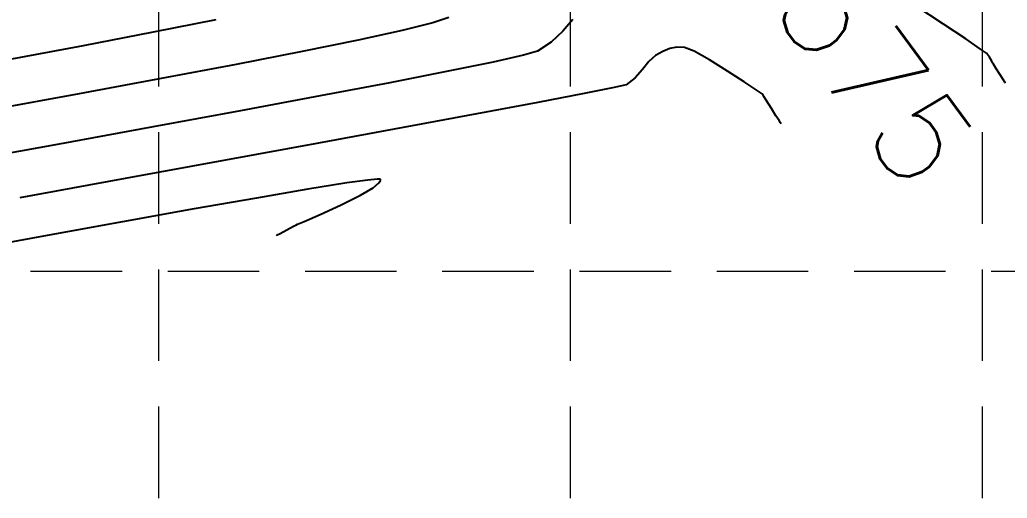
# Model space of a CAD drawing. Header units: inches. Extents: x 2547543 to 2548696, y 7125653 to 7126375.
# Drawn here: x 2548365.51 to 2548408.69, y 7125770.37 to 7125791.3 of the extents above; entities that cross this region are included whole.
import ezdxf

# ---------------------------------------------------------------- set-up
doc = ezdxf.new("R2010")
doc.units = ezdxf.units.IN
doc.header["$MEASUREMENT"] = 0
doc.linetypes.add('HIDDEN', pattern=[0.375, 0.25, -0.125])
for name, color, linetype in [('CONT-MJR', 6, 'Continuous'), ('CONT-MNR', 14, 'Continuous'), ('GRID', 254, 'HIDDEN')]:
    doc.layers.add(name, color=color, linetype=linetype)
doc.styles.add('L80', font='simplex', dxfattribs={"height": 3.2})

msp = doc.modelspace()

# ---------------------------------------------------------------- linework, layer by layer
at = {"layer": 'CONT-MJR', "color": 35, "extrusion": (0.7599004659946771, -0.6500394463269692, 0), "elevation": -2695522.9220565}
msp.add_lwpolyline([(7071445.971670741, 575), (7071445.28788818, 575)], dxfattribs=at)
at = {"layer": 'CONT-MJR', "color": 35, "extrusion": (-0.6821724781761066, 0.731191295092515, 0), "elevation": 3471875.188154344}
msp.add_lwpolyline([(-6724378.407020696, 575), (-6724377.710440373, 575)], dxfattribs=at)
at = {"layer": 'CONT-MJR', "color": 35, "extrusion": (0.5495694996929248, -0.8354480025754257, 0), "elevation": -4552710.563376928}
msp.add_lwpolyline([(6045163.309696876, 575.0000000000009), (6045162.591926354, 575.0000000000009)], dxfattribs=at)
at = {"layer": 'CONT-MJR', "color": 35, "extrusion": (-0.2829051596452388, 0.9591478877869158, 0), "elevation": 6113734.202639627}
msp.add_lwpolyline([(-4460203.844689615, 575.0000000000009), (-4460203.214945534, 575.0000000000009)], dxfattribs=at)
at = {"layer": 'CONT-MJR', "color": 35, "elevation": 575}
msp.add_lwpolyline([(2548386.215156381, 7125789.451553178), (2548384.239673158, 7125789.04651194)], dxfattribs=at)
at = {"layer": 'CONT-MJR', "color": 35, "extrusion": (-0.2191018753909472, 0.9757019873917292, 0), "elevation": 6394290.730654256}
msp.add_lwpolyline([(-4047740.687223569, 575.0000000000009), (-4047739.327246098, 575.0000000000009)], dxfattribs=at)
at = {"layer": 'CONT-MJR', "color": 35, "extrusion": (0.1922015493112534, -0.9813554730281754, 0), "elevation": -6503128.681333153}
msp.add_lwpolyline([(3870458.515786753, 575), (3870455.917677015, 575)], dxfattribs=at)
at = {"layer": 'CONT-MJR', "color": 35, "extrusion": (0.1871359453090487, -0.9823340256619889, 0), "elevation": -6523010.732971996}
msp.add_lwpolyline([(3836853.220308417, 575.0000000000005), (3836850.115976688, 575.0000000000005)], dxfattribs=at)
at = {"layer": 'CONT-MJR', "color": 35, "extrusion": (0.1837973364060088, -0.9829641596365843, 0), "elevation": -6536008.973682808}
msp.add_lwpolyline([(3814665.716793014, 575), (3814662.181620739, 575)], dxfattribs=at)
at = {"layer": 'CONT-MJR', "color": 35, "extrusion": (0.1814193304739749, -0.983405830026635, 0), "elevation": -6545216.274207053}
msp.add_lwpolyline([(3798842.558965147, 575.0000000000009), (3798838.668363757, 575.0000000000009)], dxfattribs=at)
at = {"layer": 'CONT-MJR', "color": 35, "extrusion": (0.1796279662136228, -0.9837346155106862, 0), "elevation": -6552124.190746807}
msp.add_lwpolyline([(3786911.65640698, 575), (3786907.485802474, 575)], dxfattribs=at)
at = {"layer": 'CONT-MJR', "color": 35, "extrusion": (0.178218289698529, -0.9839909761867388, 0), "elevation": -6557543.335473156}
msp.add_lwpolyline([(3777515.733969609, 575.0000000000005), (3777511.358795915, 575.0000000000005)], dxfattribs=at)
at = {"layer": 'CONT-MNR', "color": 35, "extrusion": (-0.5504645258906607, -0.8348585543287977, 0), "elevation": -7351834.708537477}
msp.add_lwpolyline([(-1794936.766926468, 574), (-1794938.238269808, 574)], dxfattribs=at)
at = {"layer": 'CONT-MNR', "color": 35}
for points, elevation in [([(2548374.08205343, 7125791.301998504), (2548371.351145444, 7125790.755047257)], 573), ([(2548406.869255941, 7125790.460541716), (2548405.892913749, 7125791.112843769)], 574), ([(2548393.931572854, 7125790.038185308), (2548393.62811918, 7125789.914200375)], 576), ([(2548394.242410863, 7125790.101923969), (2548393.931572854, 7125790.038185308)], 576), ([(2548394.997438065, 7125789.921113532), (2548394.581139443, 7125790.093245832)], 576), ([(2548393.011057736, 7125789.478412054), (2548392.732781277, 7125789.123695568)], 576), ([(2548393.311543604, 7125789.742139693), (2548393.011057736, 7125789.478412054)], 576), ([(2548407.910293926, 7125789.66514981), (2548407.778580709, 7125789.835596292)], 574), ([(2548374.968488264, 7125789.344906321), (2548371.69447825, 7125788.724029724)], 574), ([(2548408.079696354, 7125789.360004761), (2548408.048171854, 7125789.409795549)], 574), ([(2548392.421570127, 7125788.75656475), (2548392.022280188, 7125788.455594111)], 576), ([(2548408.579291396, 7125788.570928618), (2548408.509627463, 7125788.680958029)], 574), ([(2548408.604204179, 7125788.531580585), (2548408.579291396, 7125788.570928618)], 574), ([(2548368.10536947, 7125788.058428209), (2548364.268079738, 7125787.358920081)], 574), ([(2548398.372585378, 7125787.424186569), (2548398.148696388, 7125787.777803889)], 576), ([(2548388.159022405, 7125787.681223696), (2548385.491347053, 7125787.179716446)], 576), ([(2548398.574922484, 7125787.104608971), (2548398.372585378, 7125787.424186569)], 576), ([(2548398.802397229, 7125786.745328195), (2548398.77655772, 7125786.786139931)], 576), ([(2548374.502612135, 7125785.151877426), (2548370.119240261, 7125784.350738205)], 576), ([(2548380.725888981, 7125784.289923161), (2548379.807723446, 7125784.159648019)], 577), ([(2548381.280193882, 7125784.320773412), (2548381.260679319, 7125784.330186689)], 577), ([(2548381.282762842, 7125784.273766766), (2548381.280193882, 7125784.320773412)], 577), ([(2548380.414957162, 7125783.623036128), (2548380.964772205, 7125783.951451213)], 577), ([(2548373.135025154, 7125783.022673568), (2548370.006459033, 7125782.461035492)], 577), ([(2548377.580015738, 7125782.321258634), (2548377.654674406, 7125782.361602937)], 577), ([(2548377.654674406, 7125782.361602937), (2548377.944408814, 7125782.482205325)], 577), ([(2548376.73681798, 7125781.865608577), (2548376.772983823, 7125781.885151998)], 577), ([(2548376.772983823, 7125781.885151998), (2548376.872791337, 7125781.93908632)], 577)]:
    msp.add_lwpolyline(points, dxfattribs=dict(at, elevation=elevation))
at = {"layer": 'CONT-MNR', "color": 35, "extrusion": (0.2409622706525838, -0.9705344837366424, 0), "elevation": -6301761.756571793}
msp.add_lwpolyline([(4190340.956770302, 574), (4190339.571516247, 574)], dxfattribs=at)
at = {"layer": 'CONT-MNR', "color": 35, "extrusion": (0.3203903296034129, -0.9472856151639887, 0), "elevation": -5933682.013466164}
msp.add_lwpolyline([(4697082.416077245, 574), (4697081.68266697, 574)], dxfattribs=at)
at = {"layer": 'CONT-MNR', "color": 35, "extrusion": (-0.1887830737955841, 0.982018813999147, 0), "elevation": 6516571.209235754}
msp.add_lwpolyline([(-3847777.293843232, 573.0000000000009), (-3847774.165243249, 573.0000000000009)], dxfattribs=at)
at = {"layer": 'CONT-MNR', "color": 35, "extrusion": (-0.2138011581044148, 0.9768772004674954, 0), "elevation": 6416175.525881249}
msp.add_lwpolyline([(-4012958.831372216, 574.0000000000009), (-4012956.858548157, 574.0000000000009)], dxfattribs=at)
at = {"layer": 'CONT-MNR', "color": 35, "extrusion": (0.2001095457823564, -0.9797735297949108, 0), "elevation": -6471705.596789712}
msp.add_lwpolyline([(3922774.247387544, 574), (3922771.753893924, 574)], dxfattribs=at)
at = {"layer": 'CONT-MNR', "color": 35, "extrusion": (-0.5616894003202069, -0.8273481839998965, 0), "elevation": -7326922.923257243}
msp.add_lwpolyline([(-1894060.386556731, 574.0000000000009), (-1894061.175217363, 574.0000000000009)], dxfattribs=at)
at = {"layer": 'CONT-MNR', "color": 35, "extrusion": (0.1832652358488053, -0.9830635042199877, 0), "elevation": -6538076.935727421}
msp.add_lwpolyline([(3811117.465293189, 573), (3811114.05360936, 573)], dxfattribs=at)
at = {"layer": 'CONT-MNR', "color": 35, "extrusion": (0.1918509855668815, -0.981424067025573, 0), "elevation": -6504512.910347013}
msp.add_lwpolyline([(3868129.181373907, 574.0000000000009), (3868126.234642181, 574.0000000000009)], dxfattribs=at)
at = {"layer": 'CONT-MNR', "color": 35, "extrusion": (0.4775320422683703, -0.878614334396497, 0), "elevation": -5043881.54877498}
msp.add_lwpolyline([(5641848.181853667, 576), (5641847.821541343, 576)], dxfattribs=at)
at = {"layer": 'CONT-MNR', "color": 35, "extrusion": (-0.02561133095070392, -0.9996719760636155, 0), "elevation": -7188720.440540142}
msp.add_lwpolyline([(2365057.678354111, 576.0000000000009), (2365057.339514384, 576.0000000000009)], dxfattribs=at)
at = {"layer": 'CONT-MNR', "color": 35, "extrusion": (-0.4928134081735167, -0.870135015227179, 0), "elevation": -7456282.545573596}
msp.add_lwpolyline([(-1294236.32521305, 576), (-1294237.097051817, 576)], dxfattribs=at)
at = {"layer": 'CONT-MNR', "color": 35, "extrusion": (-0.5781091451936743, -0.8159594452198217, 0), "elevation": -7287613.363486398}
msp.add_lwpolyline([(-2040086.873481752, 574), (-2040087.188237377, 574)], dxfattribs=at)
at = {"layer": 'CONT-MNR', "color": 35, "extrusion": (0.5260486689980611, 0.8504544654744123, 0), "elevation": 7400739.684734046}
msp.add_lwpolyline([(1581216.709789872, 576), (1581217.626934705, 576)], dxfattribs=at)
at = {"layer": 'CONT-MNR', "color": 35, "extrusion": (0.8707615486952771, 0.4917055270319854, 0), "elevation": 5722845.781496396}
msp.add_lwpolyline([(4951797.190266893, 574), (4951797.389879093, 574)], dxfattribs=at)
at = {"layer": 'CONT-MNR', "color": 35, "extrusion": (0.8989765449244198, 0.4379967713074523, 0), "elevation": 5412031.816710405}
msp.add_lwpolyline([(5289723.046403826, 574), (5289723.137106562, 574)], dxfattribs=at)
at = {"layer": 'CONT-MNR', "color": 35, "extrusion": (0.7628101877867024, -0.6466224689947109, 0), "elevation": -2663755.417652532}
msp.add_lwpolyline([(7083472.540413866, 576), (7083472.059126616, 576)], dxfattribs=at)
at = {"layer": 'CONT-MNR', "color": 35, "extrusion": (-0.5421622457587126, -0.8402738239846993, 0), "elevation": -7369258.362798447}
msp.add_lwpolyline([(-1721982.086983167, 576), (-1721982.969381902, 576)], dxfattribs=at)
at = {"layer": 'CONT-MNR', "color": 35, "extrusion": (0.8448932055280941, 0.5349350159154493, 0), "elevation": 5964966.916152637}
msp.add_lwpolyline([(4657298.085097633, 574.0000000000009), (4657298.297620981, 574.0000000000009)], dxfattribs=at)
at = {"layer": 'CONT-MNR', "color": 35, "extrusion": (0.8448932073109884, 0.5349350130994898, 0), "elevation": 5964966.900630241}
msp.add_lwpolyline([(4657297.765563723, 574), (4657298.104978374, 574)], dxfattribs=at)
at = {"layer": 'CONT-MNR', "color": 35, "extrusion": (0.1823413382863402, -0.9832352904325325, 0), "elevation": -6541653.440410041}
msp.add_lwpolyline([(3804974.83543566, 574.0000000000009), (3804971.185130575, 574.0000000000009)], dxfattribs=at)
at = {"layer": 'CONT-MNR', "color": 35, "extrusion": (-0.5521277356028378, -0.8337595358243783, 0), "elevation": -7348234.948940225}
msp.add_lwpolyline([(-1809594.387489512, 576), (-1809595.054353088, 576)], dxfattribs=at)
at = {"layer": 'CONT-MNR', "color": 35, "extrusion": (0.8448932054591409, 0.5349350160243559, 0), "elevation": 5964966.916752957}
msp.add_lwpolyline([(4657297.493144922, 574), (4657297.744914094, 574)], dxfattribs=at)
at = {"layer": 'CONT-MNR', "color": 35, "extrusion": (0.1961176061022926, -0.980580381496951, 0), "elevation": -6487623.801208954}
msp.add_lwpolyline([(3896395.265704207, 576), (3896393.924426913, 576)], dxfattribs=at)
at = {"layer": 'CONT-MNR', "color": 35, "extrusion": (-0.2297495319883718, 0.9732497893917698, 0), "elevation": 6349680.239215499}
msp.add_lwpolyline([(-4117368.56169275, 576), (-4117368.032169491, 576)], dxfattribs=at)
at = {"layer": 'CONT-MNR', "color": 35, "extrusion": (0.561715279498865, 0.8273306139491711, 0), "elevation": 7326856.688487086}
msp.add_lwpolyline([(1894296.374476671, 576.0000000000005), (1894296.644781952, 576.0000000000005)], dxfattribs=at)
at = {"layer": 'CONT-MNR', "color": 35, "extrusion": (0.1882727158693783, -0.9821167875864705, 0), "elevation": -6518563.746718149}
msp.add_lwpolyline([(3844408.26139677, 576), (3844406.19171503, 576)], dxfattribs=at)
at = {"layer": 'CONT-MNR', "color": 35, "extrusion": (0.8290367755796808, 0.5591940850334939, 0), "elevation": 6097414.17031399}
msp.add_lwpolyline([(4482491.214642385, 576.0000000000005), (4482491.285394496, 576.0000000000005)], dxfattribs=at)
at = {"layer": 'CONT-MNR', "color": 35, "extrusion": (0.8598393423944164, 0.5105646925422258, 0), "elevation": 5829388.628758498}
msp.add_lwpolyline([(4825910.750969096, 576), (4825910.822693791, 576)], dxfattribs=at)
at = {"layer": 'CONT-MNR', "color": 35, "extrusion": (0.8448932058668012, 0.5349350153804845, 0), "elevation": 5964957.676194703}
msp.add_lwpolyline([(4657302.277046695, 576), (4657302.468449293, 576)], dxfattribs=at)
at = {"layer": 'CONT-MNR', "color": 35, "extrusion": (0.1827485640483159, -0.9831596830313368, 0), "elevation": -6540072.875773548}
msp.add_lwpolyline([(3807697.246721505, 576.0000000000009), (3807693.971313896, 576.0000000000009)], dxfattribs=at)
at = {"layer": 'CONT-MNR', "color": 35, "extrusion": (0.8448932062334099, 0.534935014801451, 0), "elevation": 5964957.673002902}
msp.add_lwpolyline([(4657301.235400258, 576.0000000000005), (4657301.484353604, 576.0000000000005)], dxfattribs=at)
at = {"layer": 'CONT-MNR', "color": 35, "extrusion": (0.8448932050250761, 0.5349350167099314, 0), "elevation": 5964957.683523006}
msp.add_lwpolyline([(4657301.093945628, 576), (4657301.221926356, 576)], dxfattribs=at)
at = {"layer": 'CONT-MNR', "color": 35, "extrusion": (0.1814362398442904, -0.9834027104249639, 0), "elevation": -6545148.940849379}
msp.add_lwpolyline([(3798961.955812057, 576.0000000000009), (3798958.203138605, 576.0000000000009)], dxfattribs=at)
at = {"layer": 'CONT-MNR', "color": 35, "extrusion": (0.1805007517655484, -0.9835748464718238, 0), "elevation": -6548759.523247398}
msp.add_lwpolyline([(3792730.783192019, 576.0000000000005), (3792726.636993098, 576.0000000000005)], dxfattribs=at)
at = {"layer": 'CONT-MNR', "color": 35, "extrusion": (0.1792201767257179, -0.983808989720262, 0), "elevation": -6553691.35993143}
msp.add_lwpolyline([(3784193.763091722, 576), (3784189.081071111, 576)], dxfattribs=at)
at = {"layer": 'CONT-MNR', "color": 35, "extrusion": (0.1010235175841838, -0.9948840379134235, 0), "elevation": -6831882.662585753}
msp.add_lwpolyline([(3255215.509919497, 577.0000000000009), (3255215.101227324, 577.0000000000009)], dxfattribs=at)
at = {"layer": 'CONT-MNR', "color": 35, "extrusion": (-0.00798789346742874, -0.9999680962700526, 0), "elevation": -7145913.189112456}
msp.add_lwpolyline([(2491379.95171037, 577.0000000000009), (2491379.823517262, 577.0000000000009)], dxfattribs=at)
at = {"layer": 'CONT-MNR', "color": 35, "extrusion": (0.863488746085709, -0.5043681050416747, 0), "elevation": -1393519.752694333}
msp.add_lwpolyline([(7438356.634871629, 577.0000000000005), (7438356.765942898, 577.0000000000005)], dxfattribs=at)
at = {"layer": 'CONT-MNR', "color": 35, "extrusion": (0.1682321709980487, -0.9857474000175114, 0), "elevation": -6595503.757221367}
msp.add_lwpolyline([(3710843.18661321, 577.0000000000009), (3710840.906037592, 577.0000000000009)], dxfattribs=at)
at = {"layer": 'CONT-MNR', "color": 35, "extrusion": (0.1588713176478968, -0.9872992983026074, 0), "elevation": -6630417.24275601}
msp.add_lwpolyline([(3648096.314691684, 577.0000000000005), (3648094.59226575, 577.0000000000005)], dxfattribs=at)
at = {"layer": 'CONT-MNR', "color": 35, "extrusion": (-0.638804221904492, 0.7693693300860106, 0), "elevation": 3854443.10574814}
msp.add_lwpolyline([(-6512627.028237041, 577.0000000000009), (-6512627.355625283, 577.0000000000009)], dxfattribs=at)
at = {"layer": 'CONT-MNR', "color": 35, "extrusion": (-0.1734153287948975, 0.9848487821685915, 0), "elevation": 6575891.766775222}
msp.add_lwpolyline([(-3745484.950323645, 577.0000000000009), (-3745482.184338714, 577.0000000000009)], dxfattribs=at)
at = {"layer": 'CONT-MNR', "color": 35, "extrusion": (0.4468250074399013, -0.8946213795379205, 0), "elevation": -5236198.277256373}
msp.add_lwpolyline([(5463812.940499769, 577.0000000000005), (5463813.922794638, 577.0000000000005)], dxfattribs=at)
at = {"layer": 'CONT-MNR', "color": 35, "extrusion": (0.4117918758056877, -0.911277921942825, 0), "elevation": -5444166.90277562}
msp.add_lwpolyline([(5256620.650918348, 577.0000000000009), (5256621.632021646, 577.0000000000009)], dxfattribs=at)
at = {"layer": 'CONT-MNR', "color": 35, "extrusion": (0.3926812451644667, -0.919674637954143, 0), "elevation": -5552701.200102041}
msp.add_lwpolyline([(5141839.701278031, 577.0000000000005), (5141840.459925221, 577.0000000000005)], dxfattribs=at)
at = {"layer": 'CONT-MNR', "color": 35, "extrusion": (0.1789451680179074, -0.9838590482599847, 0), "elevation": -6554747.051244463}
msp.add_lwpolyline([(3782361.22891813, 577), (3782357.710589778, 577)], dxfattribs=at)
at = {"layer": 'CONT-MNR', "color": 35, "extrusion": (0.4754100296169453, -0.8797643455719352, 0), "elevation": -5057484.959759725}
msp.add_lwpolyline([(5629639.532854101, 577.0000000000009), (5629639.830425302, 577.0000000000009)], dxfattribs=at)
at = {"layer": 'CONT-MNR', "color": 35, "extrusion": (-0.4754100352945128, 0.8797643425038721, 0), "elevation": 5057484.923428791}
msp.add_lwpolyline([(-5629639.863063826, 577.0000000000005), (-5629640.066122619, 577.0000000000005)], dxfattribs=at)
at = {"layer": 'CONT-MNR', "color": 35, "extrusion": (0.4754100353918889, -0.8797643424512517, 0), "elevation": -5057484.922805682}
msp.add_lwpolyline([(5629640.066682404, 577.0000000000009), (5629640.151544524, 577.0000000000009)], dxfattribs=at)
at = {"layer": 'CONT-MNR', "color": 35, "extrusion": (0.1805743201061854, -0.9835613427327189, 0), "elevation": -6548473.989928797}
msp.add_lwpolyline([(3793208.030135172, 577), (3793204.244915163, 577)], dxfattribs=at)
at = {"layer": 'CONT-MNR', "color": 35, "extrusion": (0.4754100317053075, -0.8797643444434189, 0), "elevation": -5057484.94639623}
msp.add_lwpolyline([(5629639.326472177, 577.0000000000009), (5629639.544859428, 577.0000000000009)], dxfattribs=at)
at = {"layer": 'GRID', "color": 252, "linetype": 'HIDDEN', "lineweight": 0, "ltscale": 16}
for p, q in [((2548371.58331359, 7126356.376313465), (2548371.58331359, 7125726.296813901)), ((2548389.58331359, 7126356.376313465), (2548389.58331359, 7125726.296813901)), ((2548407.58331359, 7126356.376313465), (2548407.58331359, 7125726.296813901)), ((2547561.986892405, 7125780.2968139), (2548677.986892388, 7125780.2968139))]:
    msp.add_line(p, q, dxfattribs=at)

# ---------------------------------------------------------------- texts
at = {"layer": 'CONT-MJR', "color": 35, "insert": (2548401.490084596, 7125794.217449956, 575), "char_height": 4, "width": 15.04761904761904, "attachment_point": 1, "rotation": 306.25332344785636, "style": 'L80'}
msp.add_mtext('\\Fsimplex.shx;\\W1.0000000000;\\T1.0000000000;\\o\\l575', dxfattribs=at)

doc.saveas('drawing.dxf')
